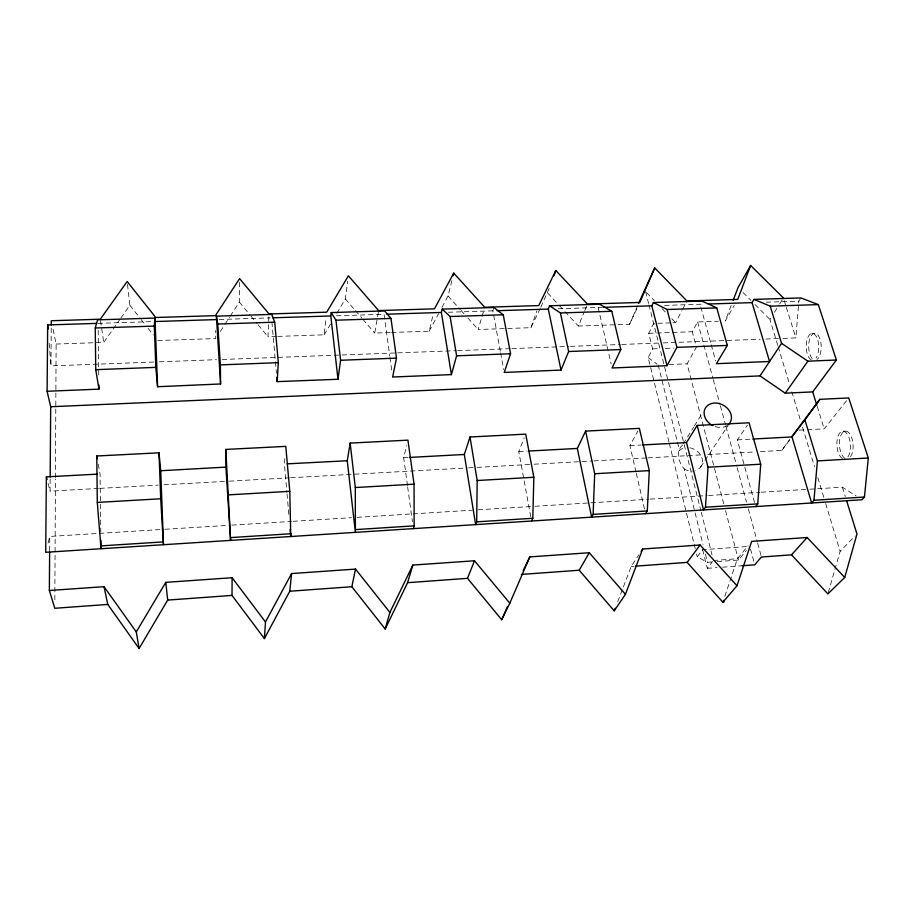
<?xml version="1.0" encoding="UTF-8"?>
<svg xmlns="http://www.w3.org/2000/svg" width="914" height="914" viewBox="0 0 914 914"><rect width="100%" height="100%" fill="white"/><g stroke="black" fill="none" stroke-linecap="round" stroke-linejoin="round"><path stroke-width="0.69" stroke-dasharray="4.57 3.43" d="M54.829 599.755L55.446 479.005M55.446 477.588L56.12 344.052L52.429 326.229M49.642 550.674L49.744 536.449L163.595 529.366M98.472 488.442L50.076 491.138L50.167 478.479M153.712 362.047L50.967 365.908L51.253 326.389M230.202 316.175L239.319 302.043L239.582 279.992M276.405 336.455L267.973 336.752L268.899 316.827M284.825 458.565L284.414 463.981L286.905 492.429M783.024 338.386L795.877 337.906L798.825 301.14L800.904 297.941M277.81 336.409L324.184 334.81L326.092 317.844M336.866 313.296L345.332 298.958L347.674 281.261M390.095 332.536L374.74 333.073L378.613 310.566M391.489 332.49L429.18 331.188L433.225 314.096M407.473 485.54L403.668 457.731L406.616 445.564M441.999 307.287L448.066 295.953L452.076 279.821M48.065 543.053L49.744 536.449M828.267 592.558L840.137 551.302L855.001 536.05M540.231 308.441L530.931 327.68L478.171 329.508L481.621 317.729M482.009 316.427L483.929 309.892M493.88 307.504L492.875 310.84L500.346 351.433M724.836 596.339L737.415 558.751L748.109 545.727M530.931 327.68L536.929 310.794M540.848 307.161L550.068 286.413M617.715 601.698L631.208 566.463L638.852 554.821M731.154 305.527L725.236 320.985L734.262 305.402M530.783 516.844L518.775 451.573L524.225 437.886M636.795 308.875L629.563 324.287L578.413 326.047L584.24 311.834M584.766 310.543L587.416 304.076M629.563 324.287L637.492 305.95M668.968 441.999L648.186 357.591L652.63 348.897L648.746 333.302L653.636 323.453L671.493 322.836M682.632 444.981C674.898 451.779 678.759 462.107 684.118 468.871L702.992 544.436M672.864 322.791L675.617 322.699L681.913 310.634M682.541 309.423L686.323 302.191M429.18 331.188L438.629 313.571M635.995 472.012L629.917 445.621L638.018 430.837M723.751 503.785L687.065 363.829L696.411 347.206L692.264 331.736L697.622 321.945L718.335 321.225M324.184 334.81L330.525 324.059M683.364 443.793L693.635 427.204M694.366 426.015L702.432 412.968M777.768 345.355L769.919 319.432L771.427 317.055M774.421 312.291L778.934 305.139M779.676 303.939L783.435 297.987M220.32 331.485L224.124 325.601M224.878 324.413L229.437 317.352M700.592 467.077L727.99 425.764M754.507 502.494L737.324 439.874L747.515 425.067M56.12 344.052L103.762 342.407L120.077 319.18M120.888 318.015L129.868 305.242L127.492 284.3M760.402 451.619L781.756 450.431L789.879 439.257M711.686 561.996L707.447 562.304L697.256 556.843L702.649 549.691L748.383 546.458M781.756 450.431L790.29 439.188M702.649 549.691L707.287 568.325L712.554 561.607M807.508 429.717L824.211 428.849L848.74 397.956M717.33 561.584L738.501 560.042L746.304 550.571M678.965 450.91L680.747 449.494A13.504 11.082 30.4 0 1 685.546 447.7M707.287 568.325L717.056 567.605M722.631 567.194L742.168 565.755M631.208 566.463L634.008 566.257M713.434 560.488L737.415 558.751M165.011 529.286L230.477 525.207M231.893 525.127L291.669 521.414M293.086 521.323L351.433 517.69M357.123 517.347L472.389 510.172M478.079 509.818L533.582 506.379M535.01 506.287L648.849 499.215M650.277 499.124L707.196 495.582M708.613 495.491L759.842 492.315M761.271 492.223L808.227 489.298M809.655 489.219L842.388 487.185L856.19 496.039M99.889 488.362L158.259 485.117M163.949 484.797L228.009 481.232M229.437 481.164L289.224 477.828M290.641 477.748L467.157 467.934M468.585 467.854L475.703 467.454M477.119 467.385L532.645 464.289M534.062 464.209L592.432 460.964M593.849 460.885L646.518 457.96M647.946 457.88L702.043 454.864M707.733 454.555L754.713 451.939M843.085 431.225L845.656 431.088M403.668 457.731L407.895 457.514M518.775 451.573L527.138 451.128M629.917 445.621L641.24 445.015M737.324 439.874L751.342 439.12M799.156 430.163L806.114 429.797M669.185 364.56L687.065 363.829M652.63 348.897L659.691 348.622M665.335 348.405L673.812 348.085M811.872 333.404L814.351 333.313M159.424 361.83L216.504 359.682M222.216 359.476L340.648 355.02M342.076 354.963L396.31 352.93M397.739 352.873L456.246 350.679M457.674 350.622L510.469 348.634M511.897 348.577L568.976 346.44M570.405 346.383L620.343 344.509M621.771 344.452L661.736 342.944M663.164 342.899L760.197 339.243M765.909 339.037L781.596 338.443M157.711 340.545L215.761 338.546L215.635 330.468M648.746 333.302L671.207 332.49M672.613 332.445L692.264 331.736M98.095 323.339L153.689 321.579M219.269 319.5L270.121 317.889M336.409 315.787L384.063 314.279L389.775 356.106M448.328 312.245L495.719 310.749M558.283 308.761L602.395 307.367M664.604 305.402L704.306 304.134M766.229 302.18L798.825 301.14M684.118 468.871L685.843 469.83A13.504 11.082 30.4 0 0 692.561 471.053M648.186 357.591L657.063 364.183M743.036 292.48L751 300.466M754.987 304.465L769.919 319.432M646.564 292.583L654.31 300.615M662.056 308.646L665.929 312.657M671.744 318.678L675.617 322.699M547.68 293.051L558.237 304.396M559.197 305.425L564.007 310.577M564.966 311.617L578.413 326.047M448.066 295.953L460.29 309.583M461.239 310.634L464.061 313.776M467.819 317.969L478.171 329.508M345.332 298.958L354.518 309.618M355.443 310.68L361.875 318.141M362.789 319.214L374.74 333.073M239.319 302.043L250.059 315.056M250.962 316.141L257.222 323.739M258.125 324.824L267.973 336.752M129.868 305.242L140.31 318.483M141.179 319.58L144.652 324.002M148.137 328.412L153.358 335.027M784.258 300.649L785.926 305.973M786.337 307.298L795.877 337.906M817.219 406.422L824.211 428.849M842.388 487.185L845.301 496.553M778.18 346.714L789.33 383.537M791.81 391.718L800.893 421.731M802.549 427.181L814.523 466.734M817.836 477.645L824.028 498.107M825.673 503.568L840.137 551.302M700.832 306.978L710.841 343.424M711.206 344.772L715.662 360.984M697.622 321.945L712.92 378.305M713.297 379.676L720.015 404.422M720.381 405.793L725.613 425.044M725.979 426.415L736.798 466.277M737.175 467.66L746.498 502.026M748.36 508.892L757.318 541.888M757.695 543.259L761.419 557.014M750.485 548.994L754.016 562.19M725.556 510.64L738.501 560.042M48.042 483.357L50.076 491.138M645.592 291.577L648.609 303.528M648.94 304.853L683.878 443.347M684.232 444.73L700.912 510.88M701.266 512.263L712.04 554.981M658.171 365.006L677.137 440.936M677.48 442.319L679.559 450.602M705.391 554.055L707.447 562.304M669.311 443.381L695.211 548.549M696.582 554.078L697.256 556.843M598.156 307.504L611.123 363.852M636.304 473.395L644.61 509.509M500.598 352.827L503.694 369.622M98.278 464.301L100.049 473.989L100.803 531.811M100.494 320.586L103.762 342.407M389.97 357.5L391.877 371.45M407.655 486.922L412.408 521.677M271.915 322.094L275.297 360.367M275.422 361.784L276.416 373.129M287.03 493.846L289.018 516.604M49.15 343.298L50.967 365.908M98.186 330.342L98.781 376.534M844.947 458.337A13.938 6.809 86.3 0 1 840.103 437.692A13.938 6.809 86.3 0 1 850.763 435.464A13.938 6.809 86.3 0 1 850.1 457.263M842.388 458.485A13.95 6.786 86.3 0 1 837.555 437.829A13.95 6.786 86.3 0 1 848.181 435.612A13.95 6.786 86.3 0 1 847.518 457.411M812.226 358.574A13.402 6.261 88.9 0 1 810.192 337.643A13.402 6.261 88.9 0 1 820.121 339.494A13.402 6.261 88.9 0 1 817.013 359.465M727.327 425.501A14.327 11.494 29.6 0 1 713.983 426.187M689.967 447.814A13.504 11.082 30.4 0 1 702.146 458.599A13.504 11.082 30.4 0 1 695.725 470.459M811.312 359.865A13.402 6.238 88.9 0 1 806.845 340.591A13.402 6.238 88.9 0 1 816.533 336.9A13.402 6.238 88.9 0 1 815.985 358.082"/><path stroke-width="1.37" d="M225.827 449.425L230.591 540.391L225.907 467.111L225.827 449.425L285.774 446.375L289.784 491.332L290.766 536.518L290.138 529.412M355.512 569.091L351.844 586.731L385.182 629.003L389.901 612.414L355.512 569.091L291.6 573.558L289.772 591.232L264.397 638.589L232.019 595.425L232.11 577.717L165.788 582.355L136.277 631.905L139.099 648.529L167.673 600.087L165.788 582.355M139.099 648.529L107.772 604.44L54.794 608.278L49.356 590.501L49.63 552.09M50.167 477.074L50.681 406.741L47.105 391.272L47.677 324.938L96.69 323.385M51.264 324.973L51.298 320.745L100.289 319.214L127.172 281.501L155.746 317.501L215.407 315.638L239.594 278.61L269.024 313.97L326.732 312.177L348.394 275.811L378.613 310.566L434.47 308.829L453.744 273.103L484.694 307.275L538.769 305.584L555.803 270.487L587.416 304.076L639.811 302.454L654.721 267.939L686.951 300.98L737.735 299.404L750.645 265.471L783.435 297.987M97.227 474.149L46.363 476.868L45.7 552.296L861.948 499.741L864.461 497.045L868.3 457.983L848.74 397.956L819.869 399.327L791.501 437.018M470.002 436.995L464.312 454.487L475.646 524.613L476.685 521.848L477.188 480.524L470.002 436.995L525.721 434.15L533.833 477.257L532.816 518.261L531.548 521.014M585.6 431.111L577.328 448.443L591.632 517.141L593.129 514.399L594.683 473.749L585.6 431.111L639.366 428.369L649.306 470.607L647.283 510.937L645.57 513.668M451.402 374.603L441.359 312.462L442.182 309.115L450.111 316.518L456.6 355.82L451.402 374.603L392.632 377.025L396.493 358.128L390.964 318.438L384.668 310.909L331.199 312.577L335.952 320.208L340.591 360.276L337.997 379.276L277.171 381.641L278.313 362.664L274.714 322.196L271.709 314.427L216.39 316.153L220.582 383.971L157.574 386.713L155.826 367.371L154.295 326.092L154.82 318.072L97.558 319.854L95.25 328L95.742 369.667L98.952 389.136L47.105 391.272M697.165 425.433L686.494 442.593L703.552 509.932L705.494 507.213L708.019 467.225L697.165 425.433L749.08 422.782L760.734 464.186L757.763 503.865L755.638 506.584M264.397 638.589L265.483 621.977L291.6 573.558M804.914 419.937L792.004 436.938L811.632 502.974L813.963 500.266L817.402 460.919L804.914 419.937L819.869 399.327M337.997 379.276L330.799 315.97L331.199 312.577M350.165 443.096L355.306 487.55L355.386 532.359L347.251 460.759L350.165 443.096L407.93 440.148L414.065 484.169L414.145 525.858L413.357 528.623M453.07 275.8L453.744 273.103M742.168 565.755L754.724 564.829L761.419 557.014L791.513 554.832L827.89 593.894L844.73 577.454L856.978 534.016L846.558 500.564M407.587 582.686L412.865 565.081L474.492 560.773L509.806 603.194L501.717 619.761L467.511 578.334L407.587 582.686L385.182 629.003M635.401 566.154L687.145 562.396L722.871 602.223L737.004 585.737L751.674 541.385L807.142 537.501L844.73 577.454M442.182 309.115L493.88 307.504L503.26 314.804L510.583 353.752L504.208 372.432L561.013 370.09L568.645 351.524L560.419 312.954L549.531 305.779L548.309 309.081L561.013 370.09M553.884 275.788L555.803 270.487M521.334 574.426L579.202 570.233L614.208 610.838L625.439 594.306L642.679 549.006L700.09 544.995L737.004 585.737M614.208 610.838L615.213 608.233M733.131 300.375L738.066 287.499L750.645 265.471M467.511 578.334L474.492 560.773M509.806 603.194L529.812 556.9L589.279 552.742L625.439 594.306M501.717 619.761L507.327 606.816M638.635 303.322L654.721 267.939M549.531 305.779L599.55 304.213L611.797 311.297L620.8 349.525L612.072 367.976L667.014 365.714L676.897 347.366L667.071 309.503L653.407 302.534L651.831 305.802L667.014 365.714M523.151 570.679L529.812 556.9M389.901 612.414L412.865 565.081M579.202 570.233L589.279 552.742M653.407 302.534L701.838 301.026L716.759 307.904L727.316 345.435L716.405 363.681L769.565 361.487L752.062 302.625L753.993 299.404L800.904 297.941L818.327 304.613L836.379 360.002L812.695 391.9L785.24 393.18L760.025 375.905L50.681 406.741M641.148 551.336L642.679 549.006M760.025 375.905L781.573 343.356L770.239 306.167L753.993 299.404M785.24 393.18L807.907 361.19L836.379 360.002M687.145 562.396L700.09 544.995M791.513 554.832L807.142 537.501M722.871 602.223L723.934 602.132L723.488 600.372M167.673 600.087L232.019 595.425M289.772 591.232L351.844 586.731M49.356 590.501L104.025 586.674L136.277 631.905M100.449 545.921L163.218 541.911L163.503 544.71L160.727 470.744L159.002 452.818L96.758 455.995L97.307 502.426L101.02 548.743L100.906 540.277M230.602 537.603L291.029 533.73M355.923 529.583L414.145 525.858M476.685 521.848L532.816 518.261M593.129 514.399L647.283 510.937M705.494 507.213L757.763 503.865M813.963 500.266L864.461 497.045M97.307 502.426L160.704 498.77L159.002 452.818M228.763 494.851L289.784 491.332M355.306 487.55L414.065 484.169M477.188 480.524L533.833 477.257M594.683 473.749L649.306 470.607M708.019 467.225L760.734 464.186M817.402 460.919L868.3 457.983M160.727 470.744L225.907 467.111M409.312 457.434L464.312 454.487M528.532 451.048L577.328 448.443M642.645 444.935L686.494 442.593M752.748 439.04L792.004 436.938M287.202 463.844L347.251 460.759M95.742 369.667L155.826 367.371M220.582 383.971L220.377 364.892L278.313 362.664M340.591 360.276L396.493 358.128M456.6 355.82L510.583 353.752M568.645 351.524L620.8 349.525M676.897 347.366L727.316 345.435M154.82 318.072L155.117 321.534L216.447 319.592M272.955 317.798L330.799 315.97M386.851 314.188L441.359 312.462M497.136 310.703L548.309 309.081M603.811 307.321L651.831 305.802M708.521 304.008L752.062 302.625M95.25 328L154.295 326.092M216.39 316.153L217.738 324.036L274.714 322.196M335.952 320.208L390.964 318.438M450.111 316.518L503.26 314.804M560.419 312.954L611.797 311.297M667.071 309.503L716.759 307.904M770.239 306.167L818.327 304.613M781.573 343.356L807.907 361.19M232.11 577.717L265.483 621.977M812.695 391.9L816.808 405.096M46.363 476.868L47.037 479.462M104.025 586.674L107.772 604.44M96.758 455.995L97.261 458.759M276.793 377.379L277.171 381.641M47.677 324.938L48.019 329.177M217.738 324.036L220.377 364.892M160.704 498.77L163.218 541.911M155.117 321.534L157.574 386.713M98.895 384.931L98.952 389.136M712.851 425.661A14.327 11.494 29.6 0 1 705.665 407.644A14.327 11.494 29.6 0 1 725.499 406.627A14.327 11.494 29.6 0 1 728.15 424.873"/></g></svg>
